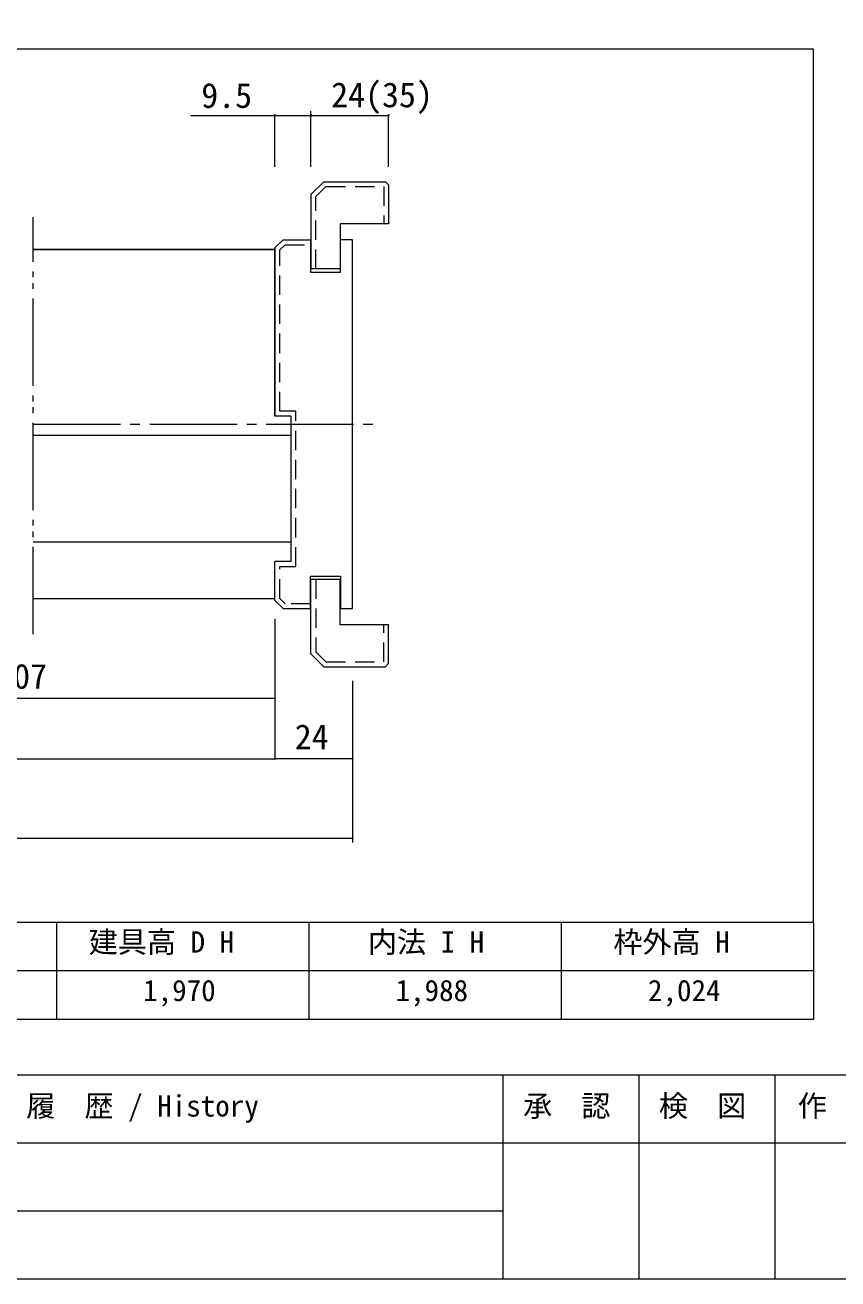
# Model space of a CAD drawing. Units: millimetres on the paper, enlarged 10 times, with parts at other scales. Extents: x -1985 to 2015, y -1370 to 1400.
# Drawn here: x -417 to 420, y -1370 to -78 of the extents above; entities that cross this region are included whole.
import ezdxf
from ezdxf.enums import TextEntityAlignment as Align

# ---------------------------------------------------------------- set-up
doc = ezdxf.new("R2010")
doc.units = ezdxf.units.MM
doc.header["$LTSCALE"] = 10
for name, pattern in [('CHAIN2', [12, 9, -1, 1, -1]), ('DOUBLE_CHAIN2', [12.8, 9, -1, 0.6, -0.6, 0.6, -1]), ('USER9', [3, 2, -1])]:
    doc.linetypes.add(name, pattern=pattern)
for name, color, linetype, lineweight in [('1-0_H-SYM', 7, 'Continuous', 20), ('1-1_0', 7, 'Continuous', 20), ('2-0_18', 7, 'Continuous', 20)]:
    doc.layers.add(name, color=color, linetype=linetype, lineweight=lineweight)
doc.styles.add('ＭＳ ゴシック', font='')
doc.styles.get('ＭＳ ゴシック').set_extended_font_data('MS Gothic')

msp = doc.modelspace()

# ---------------------------------------------------------------- linework, layer by layer
at = {"layer": '1-0_H-SYM'}
for p, q in [((395, -102.5), (-1935, -102.5)), ((395, -102.5), (-1935, -102.5)), ((395, -1002.5), (395, -102.5)), ((395, -1002.5), (-1935, -1002.5))]:
    msp.add_line(p, q, dxfattribs=at)
at = {"layer": '1-1_0'}
for p, q in [((395, -102.5), (-1935, -102.5)), ((395, -102.5), (-1935, -102.5)), ((395, -1002.5), (395, -102.5)), ((395, -1002.5), (-1935, -1002.5)), ((395, -1002.5), (-1935, -1002.5)), ((-385, -1002.5), (-385, -1102.5)), ((-125, -1002.5), (-125, -1102.5)), ((135, -1002.5), (135, -1102.5)), ((395, -1002.5), (395, -1102.5)), ((395, -1052.5), (-1935, -1052.5)), ((395, -1102.5), (-1935, -1102.5)), ((2015, -1160), (-1985, -1160)), ((75, -1160), (75, -1370)), ((215, -1160), (215, -1370)), ((355, -1160), (355, -1370)), ((2015, -1230), (-1175, -1230)), ((75, -1300), (-1175, -1300))]:
    msp.add_line(p, q, dxfattribs=at)
msp.add_lwpolyline([(-1985, -1370), (2015, -1370), (2015, 1400), (-1985, 1400)], close=True, dxfattribs=at)
at = {"layer": '2-0_18', "color": 4, "lineweight": 9}
for p, q in [((-122.73, -223.65), (-122.73, -166.4)), ((-246.66, -170.56), (-122.73, -170.56)), ((-159.89, -223.65), (-159.89, -170.56)), ((-122.73, -170.56), (-42.73, -170.56)), ((-122.73, -223.65), (-122.73, -170.56)), ((-42.73, -223.65), (-42.73, -170.56)), ((-159.89, -689.41), (-159.89, -833.73)), ((-79.9, -753.37), (-79.9, -919.97)), ((-673.5, -771.37), (-159.89, -771.37)), ((-1413.13, -833.73), (-159.89, -833.73)), ((-79.89, -833.73), (-159.89, -833.73)), ((-1493.13, -915.74), (-79.89, -915.74))]:
    msp.add_line(p, q, dxfattribs=at)
at = {"layer": '2-0_18'}
for p, q in [((-109.39, -238.93), (-122.73, -252.27)), ((-109.39, -238.93), (-46.06, -238.93)), ((-109.39, -238.93), (-46.06, -238.93)), ((-46.06, -238.93), (-42.73, -242.27)), ((-122.73, -252.27), (-122.73, -328.93)), ((-92.73, -282.27), (-92.73, -328.93)), ((-408.88, -308.93), (-159.89, -308.93)), ((-159.89, -308.93), (-408.88, -308.93)), ((-159.89, -307.27), (-151.56, -298.93)), ((-159.89, -307.27), (-151.56, -298.93)), ((-159.89, -307.27), (-159.89, -480.6)), ((-159.89, -480.6), (-159.89, -307.27)), ((-151.56, -298.93), (-123.23, -298.93)), ((-123.23, -298.93), (-123.23, -332.27)), ((-79.89, -298.93), (-92.23, -298.93)), ((-79.89, -678.93), (-79.89, -298.93)), ((-92.73, -328.93), (-122.73, -328.93)), ((-143.23, -480.6), (-159.89, -480.6)), ((-143.23, -630.6), (-143.23, -480.6)), ((-143.23, -500.6), (-408.88, -500.6)), ((-143.23, -610.6), (-143.23, -500.6)), ((-143.23, -610.6), (-408.88, -610.6)), ((-143.23, -630.6), (-159.89, -630.6)), ((-159.89, -670.6), (-159.89, -630.6)), ((-123.23, -678.93), (-123.23, -645.6)), ((-92.73, -648.93), (-122.73, -648.93)), ((-122.73, -725.6), (-122.73, -648.93)), ((-92.73, -695.6), (-92.73, -648.93)), ((-159.89, -668.93), (-408.88, -668.93)), ((-159.89, -670.6), (-151.56, -678.93)), ((-151.56, -678.93), (-123.23, -678.93)), ((-92.23, -678.93), (-79.89, -678.93)), ((-109.39, -738.93), (-122.73, -725.6)), ((-46.06, -738.93), (-42.73, -735.6)), ((-109.39, -738.93), (-46.06, -738.93))]:
    msp.add_line(p, q, dxfattribs=at)
at = {"layer": '2-0_18', "linetype": 'DOUBLE_CHAIN2'}
msp.add_line((-408.88, -705.51), (-408.88, -275.4), dxfattribs=at)
at = {"layer": '2-0_18', "color": 4, "linetype": 'CHAIN2', "lineweight": 9}
msp.add_line((-408.88, -488.94), (-55.97, -488.94), dxfattribs=at)
at = {"layer": '2-0_18', "linetype": 'USER9'}
for points in [[(-117.73, -328.93), (-117.73, -254.34), (-107.32, -243.93), (-47.73, -243.93), (-47.73, -282.27)], [(-123.23, -673.93), (-149.49, -673.93), (-154.89, -668.53), (-154.89, -635.6), (-138.23, -635.6), (-138.23, -475.6), (-154.89, -475.6), (-154.89, -309.34), (-149.49, -303.93), (-123.23, -303.93)], [(-117.73, -648.93), (-117.73, -723.53), (-107.32, -733.93), (-47.73, -733.93), (-47.73, -695.6)]]:
    msp.add_lwpolyline(points, dxfattribs=at)
at = {"layer": '2-0_18'}
for points in [[(-42.73, -242.27), (-42.73, -282.27), (-92.73, -282.27)], [(-123.23, -332.27), (-92.23, -332.27), (-92.23, -298.93)], [(-123.23, -645.6), (-92.23, -645.6), (-92.23, -678.93)], [(-42.73, -735.6), (-42.73, -695.6), (-92.73, -695.6)]]:
    msp.add_lwpolyline(points, dxfattribs=at)
at = {"layer": '2-0_18', "color": 4, "lineweight": 9}
for centre, start, end in [((-159.89, -170.56), 0, 180), ((-159.89, -170.56), 0, 180), ((-159.89, -170.56), 180, 0), ((-159.89, -170.56), 180, 0), ((-122.73, -170.56), 0, 180), ((-122.73, -170.56), 0, 180), ((-122.73, -170.56), 0, 180), ((-122.73, -170.56), 0, 180), ((-122.73, -170.56), 180, 0), ((-122.73, -170.56), 180, 0), ((-122.73, -170.56), 180, 0), ((-122.73, -170.56), 180, 0), ((-42.73, -170.56), 0, 180), ((-42.73, -170.56), 0, 180), ((-42.73, -170.56), 180, 0), ((-42.73, -170.56), 180, 0), ((-159.89, -771.37), 0, 180), ((-159.89, -771.37), 180, 0), ((-159.89, -833.73), 0, 180), ((-159.89, -833.73), 0, 180), ((-159.89, -833.73), 180, 0), ((-159.89, -833.73), 180, 0), ((-79.89, -833.73), 0, 180), ((-79.89, -833.73), 180, 0), ((-79.89, -915.74), 0, 180), ((-79.89, -915.74), 180, 0)]:
    msp.add_arc(centre, 0.521, start, end, dxfattribs=at)

# ---------------------------------------------------------------- texts
at = {"layer": '1-1_0', "style": 'ＭＳ ゴシック'}
for s, p in [('建具高 D H', (-351.7, -1040.24)), ('内法 I H', (-64.13, -1040.24)), ('枠外高 H', (188.69, -1040.24)), ('1,970', (-295.67, -1090.25)), ('1,988', (-35.67, -1090.25)), ('2,024', (224.33, -1090.25)), ('改\u3000定\u3000履\u3000歴 / History', (-536.02, -1209.21)), ('承\u3000認', (95.74, -1209.21)), ('検\u3000図', (235.6, -1209.21)), ('作\u3000成', (378.67, -1209.21))]:
    msp.add_text(s, height=21.99, dxfattribs=at).set_placement(p, align=Align.BOTTOM_LEFT)
at = {"layer": '2-0_18', "style": 'ＭＳ ゴシック'}
for s, p in [('9.5', (-235.74, -170.56)), ('24(35)', (-101.92, -169.94)), ('807', (-446.92, -769.29)), ('24', (-139.45, -831.64))]:
    msp.add_text(s, height=25.66, dxfattribs=at).set_placement(p, align=Align.BOTTOM_LEFT)

doc.saveas('drawing.dxf')
